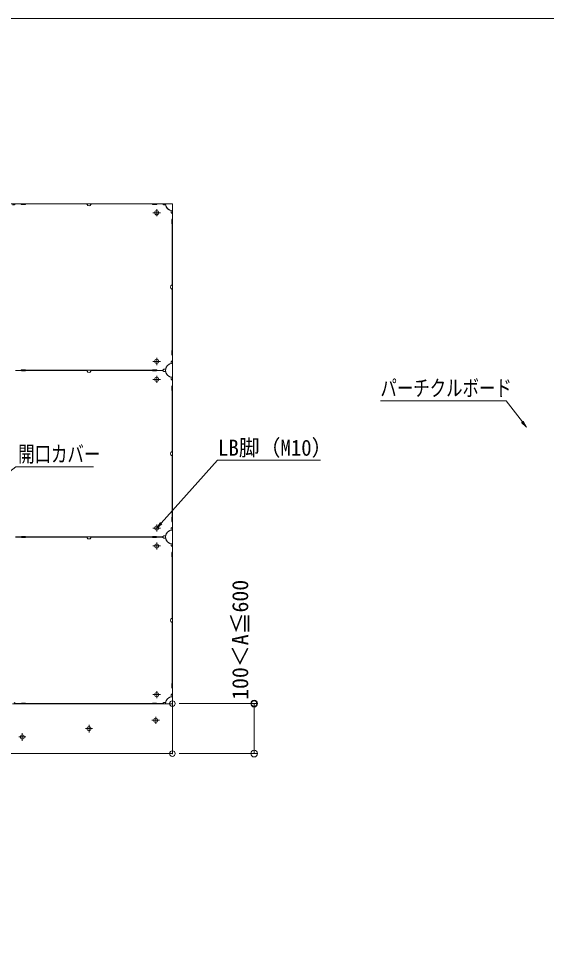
# Model space of a CAD drawing. Units: millimetres, scale not verified. Extents: x -600 to 600, y -416 to 415.
# Drawn here: x -172.2 to 65.3, y -0.1 to 415.4 of the extents above; entities that cross this region are included whole.
import ezdxf
from ezdxf.enums import TextEntityAlignment as Align

# ---------------------------------------------------------------- set-up
doc = ezdxf.new("R2010")
doc.units = ezdxf.units.MM
doc.header["$LTSCALE"] = 5
doc.header["$PDMODE"] = 32
doc.header["$PDSIZE"] = 2.5
for name, color, linetype, lineweight in [('0-0_zumenwaku', 6, 'Continuous', 9), ('0-6_0', 3, 'Continuous', 9), ('0-7_DEFPOINTS', 7, 'Continuous', 9), ('0-A_center', 5, 'Continuous', 9), ('1-3_6文字', 2, 'Continuous', 9)]:
    doc.layers.add(name, color=color, linetype=linetype, lineweight=lineweight)
doc.styles.add('ＭＳ ゴシック', font='')
doc.styles.get('ＭＳ ゴシック').set_extended_font_data('MS Gothic')

# ---------------------------------------------------------------- blocks, each defined once
blk = doc.blocks.new('_ORIGIN')
at = {"layer": '0-6_0', "color": 1}
blk.add_line((0, 0), (-5, 0), dxfattribs=at)
blk.add_circle((0, 0), 2.5, dxfattribs=at)
blk = doc.blocks.new('MLeader15')
at = {"layer": '1-3_6文字', "color": 1}
blk.add_line((46.144, 243.27), (-9.39, 243.27), dxfattribs=at)
at = {"layer": '1-3_6文字'}
blk.add_line((56.277, 231.478), (54.45, 233.857), dxfattribs=at)
at = {"layer": '1-3_6文字', "color": 1}
blk.add_lwpolyline([(54.45, 233.857), (47.224, 243.27), (46.144, 243.27)], dxfattribs=at)
at = {"layer": '1-3_6文字'}
blk.add_lwpolyline([(54.847, 234.162), (56.277, 231.478), (54.054, 233.553)], dxfattribs=at)
at = {"layer": '1-3_6文字', "style": 'ＭＳ ゴシック', "width": 0.75}
blk.add_text('パーチクルボード', height=7.221, dxfattribs=at).set_placement((-9.39, 243.245), align=Align.BOTTOM_LEFT)
blk = doc.blocks.new('MLeader23')
at = {"layer": '1-3_6文字', "color": 1}
blk.add_line((-172.233, 213.561), (-138.372, 213.561), dxfattribs=at)
at = {"layer": '1-3_6文字'}
blk.add_line((-208.34, 186.463), (-205.967, 188.299), dxfattribs=at)
at = {"layer": '1-3_6文字', "color": 1}
blk.add_lwpolyline([(-205.967, 188.299), (-173.313, 213.561), (-172.233, 213.561)], dxfattribs=at)
at = {"layer": '1-3_6文字'}
blk.add_lwpolyline([(-205.661, 187.903), (-208.34, 186.463), (-206.273, 188.694)], dxfattribs=at)
at = {"layer": '1-3_6文字', "style": 'ＭＳ ゴシック', "width": 0.75}
blk.add_text('開口カバー', height=7.221, dxfattribs=at).set_placement((-172.323, 213.553), align=Align.BOTTOM_LEFT)
blk = doc.blocks.new('MLeader29')
at = {"layer": '1-3_6文字', "color": 1}
blk.add_line((-81.519, 216.587), (-36.289, 216.587), dxfattribs=at)
at = {"layer": '1-3_6文字'}
blk.add_line((-110.001, 185.998), (-108, 188.233), dxfattribs=at)
at = {"layer": '1-3_6文字', "color": 1}
blk.add_lwpolyline([(-108, 188.233), (-82.599, 216.587), (-81.519, 216.587)], dxfattribs=at)
at = {"layer": '1-3_6文字'}
blk.add_lwpolyline([(-107.627, 187.899), (-110.001, 185.998), (-108.372, 188.566)], dxfattribs=at)
at = {"layer": '1-3_6文字', "style": 'ＭＳ ゴシック', "width": 0.95}
blk.add_text('LB脚（M10）', height=7.221, dxfattribs=at).set_placement((-82.392, 216.4), align=Align.BOTTOM_LEFT)

msp = doc.modelspace()

# ---------------------------------------------------------------- linework, layer by layer
at = {"layer": '0-0_zumenwaku'}
msp.add_lwpolyline([(-600.026, -415.611), (599.974, -415.611), (599.974, 415.389), (-600.026, 415.389)], close=True, dxfattribs=at)
at = {"layer": '0-6_0'}
for p, q in [((-102.951, 331.983), (-522.951, 331.983)), ((-171.201, 331.968), (-170.751, 331.713)), ((-170.751, 331.713), (-168.951, 331.713)), ((-168.951, 331.953), (-141.774, 331.953)), ((-168.951, 331.953), (-168.951, 331.713)), ((-111.951, 331.953), (-139.129, 331.953)), ((-111.951, 331.953), (-111.951, 331.713)), ((-110.151, 331.713), (-111.951, 331.713)), ((-109.701, 331.968), (-110.151, 331.713)), ((-107.451, 331.968), (-109.701, 331.968)), ((-106.851, 331.458), (-107.451, 331.968)), ((-106.027, 331.458), (-106.851, 331.458)), ((-103.476, 328.907), (-103.476, 328.083)), ((-102.951, 331.983), (-102.951, 84.483)), ((-103.476, 328.083), (-102.966, 327.483)), ((-103.221, 324.783), (-103.221, 322.983)), ((-102.981, 322.983), (-103.221, 322.983)), ((-102.981, 322.983), (-102.981, 295.805)), ((-102.981, 265.983), (-102.981, 293.16)), ((-103.221, 264.183), (-103.221, 265.983)), ((-102.981, 265.983), (-103.221, 265.983)), ((-102.966, 263.733), (-103.221, 264.183)), ((-102.966, 261.483), (-102.966, 263.733)), ((-103.476, 260.883), (-102.966, 261.483)), ((-103.476, 260.058), (-103.476, 260.883)), ((-173.451, 256.998), (-171.201, 256.998)), ((-173.451, 256.968), (-171.201, 256.968)), ((-171.201, 256.998), (-170.751, 257.253)), ((-171.201, 256.968), (-170.751, 256.713)), ((-170.751, 257.253), (-168.951, 257.253)), ((-170.751, 256.713), (-168.951, 256.713)), ((-168.951, 257.013), (-168.951, 257.253)), ((-168.951, 257.013), (-111.951, 257.013)), ((-168.951, 256.953), (-141.774, 256.953)), ((-168.951, 256.953), (-168.951, 256.713)), ((-111.951, 256.953), (-139.129, 256.953)), ((-111.951, 257.013), (-111.951, 257.253)), ((-110.151, 257.253), (-111.951, 257.253)), ((-111.951, 256.953), (-111.951, 256.713)), ((-110.151, 256.713), (-111.951, 256.713)), ((-109.701, 256.998), (-110.151, 257.253)), ((-109.701, 256.968), (-110.151, 256.713)), ((-107.451, 256.998), (-109.701, 256.998)), ((-107.451, 256.968), (-109.701, 256.968)), ((-106.851, 257.508), (-107.451, 256.998)), ((-106.851, 256.458), (-107.451, 256.968)), ((-106.027, 257.508), (-106.851, 257.508)), ((-106.027, 256.458), (-106.851, 256.458)), ((-103.221, 249.783), (-103.221, 247.983)), ((-102.981, 247.983), (-103.221, 247.983)), ((-102.981, 247.983), (-102.981, 220.805)), ((-102.981, 190.983), (-102.981, 218.16)), ((-102.981, 190.983), (-103.221, 190.983)), ((-173.451, 181.998), (-171.201, 181.998)), ((-173.451, 181.968), (-171.201, 181.968)), ((-171.201, 181.998), (-170.751, 182.253)), ((-171.201, 181.968), (-170.751, 181.713)), ((-170.751, 182.253), (-168.951, 182.253)), ((-170.751, 181.713), (-168.951, 181.713)), ((-168.951, 182.013), (-168.951, 182.253)), ((-168.951, 182.013), (-111.951, 182.013)), ((-168.951, 181.953), (-141.774, 181.953)), ((-168.951, 181.953), (-168.951, 181.713)), ((-111.951, 181.953), (-139.129, 181.953)), ((-111.951, 182.013), (-111.951, 182.253)), ((-110.151, 182.253), (-111.951, 182.253)), ((-111.951, 181.953), (-111.951, 181.713)), ((-110.151, 181.713), (-111.951, 181.713)), ((-109.701, 181.998), (-110.151, 182.253)), ((-109.701, 181.968), (-110.151, 181.713)), ((-107.451, 181.998), (-109.701, 181.998)), ((-107.451, 181.968), (-109.701, 181.968)), ((-106.851, 182.508), (-107.451, 181.998)), ((-106.851, 181.458), (-107.451, 181.968)), ((-106.027, 182.508), (-106.851, 182.508)), ((-106.027, 181.458), (-106.851, 181.458)), ((-102.966, 175.233), (-103.221, 174.783)), ((-103.221, 174.783), (-103.221, 172.983)), ((-102.966, 177.483), (-102.966, 175.233)), ((-102.981, 172.983), (-103.221, 172.983)), ((-102.981, 172.983), (-102.981, 145.805)), ((-102.981, 115.983), (-102.981, 143.16)), ((-102.981, 115.983), (-103.221, 115.983)), ((-174.805, 106.833), (-102.951, 106.833)), ((-170.751, 107.253), (-168.951, 107.253)), ((-168.951, 107.013), (-168.951, 107.253)), ((-168.951, 107.013), (-111.951, 107.013)), ((-111.951, 107.013), (-111.951, 107.253)), ((-106.851, 107.508), (-107.451, 106.998)), ((-106.027, 107.508), (-106.851, 107.508)), ((-102.951, 84.483), (-522.951, 84.483))]:
    msp.add_line(p, q, dxfattribs=at)
at = {"layer": '0-6_0', "color": 1}
for p, q in [((-99.951, 106.983), (-64.709, 106.983)), ((-66.209, 87.483), (-66.209, 103.983)), ((-99.951, 84.483), (-64.709, 84.483))]:
    msp.add_line(p, q, dxfattribs=at)
at = {"layer": '0-6_0'}
for points in [[(-174.876, 331.458), (-174.051, 331.458), (-173.451, 331.968), (-171.201, 331.968)], [(-102.966, 327.483), (-102.966, 325.233), (-103.221, 324.783)], [(-103.476, 253.907), (-103.476, 253.083), (-102.966, 252.483), (-102.966, 250.233), (-103.221, 249.783)], [(-103.476, 185.058), (-103.476, 185.883), (-102.966, 186.483), (-102.966, 188.733), (-103.221, 189.183), (-103.221, 190.983)], [(-103.476, 178.907), (-103.476, 178.083), (-102.966, 177.483)], [(-103.476, 110.058), (-103.476, 110.883), (-102.966, 111.483), (-102.966, 113.733), (-103.221, 114.183), (-103.221, 115.983)], [(-174.051, 107.508), (-173.451, 106.998), (-171.201, 106.998), (-170.751, 107.253)], [(-107.451, 106.998), (-109.701, 106.998), (-110.151, 107.253), (-111.951, 107.253)]]:
    msp.add_lwpolyline(points, dxfattribs=at)
for centre in [(-110.001, 327.933), (-110.001, 261.033), (-110.001, 252.933), (-110.001, 186.033), (-110.001, 177.933), (-110.001, 111.033), (-110.451, 99.483), (-140.451, 95.733), (-170.451, 91.983)]:
    msp.add_circle(centre, 0.938, dxfattribs=at)
for centre, radius, start, end in [((-141.774, 331.413), 0.54, 23.31796, 90), ((-140.451, 331.983), 0.9, 203.31796, 336.68204), ((-139.129, 331.413), 0.54, 90, 156.68204), ((-102.951, 331.983), 3.12, 180, 270), ((-102.951, 294.483), 0.9, 113.31796, 246.68204), ((-103.521, 295.805), 0.54, 293.31796, 0), ((-103.521, 293.16), 0.54, 0, 66.68204), ((-102.951, 256.983), 3.12, 90, 270), ((-141.774, 256.413), 0.54, 23.31796, 90), ((-140.451, 256.983), 0.9, 203.31796, 336.68204), ((-139.129, 256.413), 0.54, 90, 156.68204), ((-102.951, 219.483), 0.9, 113.31796, 246.68204), ((-103.521, 220.805), 0.54, 293.31796, 0), ((-103.521, 218.16), 0.54, 0, 66.68204), ((-102.951, 181.983), 3.12, 90, 270), ((-141.774, 181.413), 0.54, 23.31796, 90), ((-140.451, 181.983), 0.9, 203.31796, 336.68204), ((-139.129, 181.413), 0.54, 90, 156.68204), ((-103.521, 145.805), 0.54, 293.31796, 0), ((-102.951, 144.483), 0.9, 113.31796, 246.68204), ((-103.521, 143.16), 0.54, 0, 66.68204), ((-102.951, 106.983), 3.12, 90, 180)]:
    msp.add_arc(centre, radius, start, end, dxfattribs=at)
at = {"layer": '0-6_0', "color": 2}
for centre, start, end in [((-102.951, 331.983), 189.59407, 260.40593), ((-102.951, 256.983), 99.59407, 170.40593), ((-102.951, 256.983), 189.59407, 260.40593), ((-102.951, 181.983), 99.59407, 170.40593), ((-102.951, 181.983), 189.59407, 260.40593), ((-102.951, 106.983), 99.59407, 170.40593)]:
    msp.add_arc(centre, 3.15, start, end, dxfattribs=at)
at = {"layer": '0-7_DEFPOINTS'}
for p in [(-102.951, 106.983), (-66.209, 106.983), (-102.951, 84.483)]:
    msp.add_point(p, dxfattribs=at)
at = {"layer": '0-A_center'}
for p, q in [((-110.001, 329.572), (-110.001, 326.364)), ((-108.278, 327.933), (-111.745, 327.933)), ((-110.001, 259.394), (-110.001, 262.602)), ((-108.278, 261.033), (-111.745, 261.033)), ((-110.001, 254.572), (-110.001, 251.364)), ((-108.278, 252.933), (-111.745, 252.933)), ((-110.001, 184.394), (-110.001, 187.602)), ((-108.278, 186.033), (-111.745, 186.033)), ((-110.001, 179.572), (-110.001, 176.364)), ((-108.278, 177.933), (-111.745, 177.933)), ((-110.001, 109.394), (-110.001, 112.602)), ((-108.278, 111.033), (-111.745, 111.033)), ((-110.451, 97.844), (-110.451, 101.052)), ((-138.812, 95.733), (-142.02, 95.733)), ((-140.451, 94.009), (-140.451, 97.476)), ((-108.728, 99.483), (-112.195, 99.483)), ((-168.812, 91.983), (-172.02, 91.983)), ((-170.451, 90.259), (-170.451, 93.726))]:
    msp.add_line(p, q, dxfattribs=at)

# ---------------------------------------------------------------- block references
at = {"layer": '0-6_0', "xscale": 0.6, "yscale": 0.6}
for p, rotation in [((-66.209, 106.983), 90), ((-66.209, 84.483), 270)]:
    msp.add_blockref('_ORIGIN', p, dxfattribs=dict(at, rotation=rotation))
at = {"layer": '1-3_6文字'}
for name in ['MLeader15', 'MLeader29', 'MLeader23']:
    msp.add_blockref(name, (0, 0), dxfattribs=at)

# ---------------------------------------------------------------- texts
at = {"layer": '0-6_0', "color": 2, "style": 'ＭＳ ゴシック'}
msp.add_text('100＜A≦600', height=7.221, rotation=90, dxfattribs=at).set_placement((-66.696, 108.659), align=Align.BOTTOM_LEFT)

doc.saveas('drawing.dxf')
